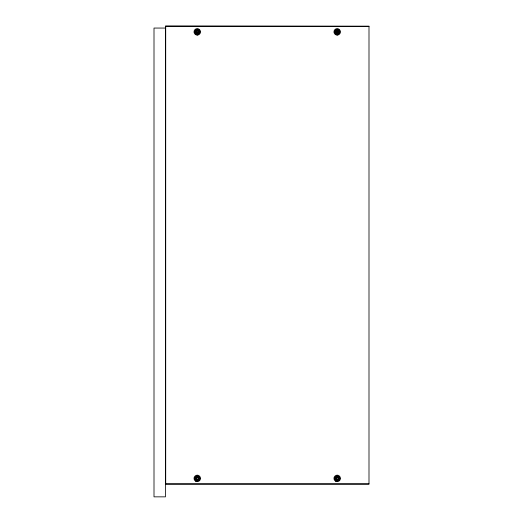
<?xml version="1.0" encoding="UTF-8"?>
<svg xmlns="http://www.w3.org/2000/svg" width="523" height="523" viewBox="0 0 523 523"><rect width="100%" height="100%" fill="white"/><g stroke="black" fill="none" stroke-linecap="round" stroke-linejoin="round"><path stroke-width="0.78" d="M196.733 477.087L196.733 475.852A2.608 2.608 0 0 1 197.779 475.852L197.779 477.087A0.798 0.798 0 0 0 198.57 477.885L199.812 477.885A2.608 2.608 0 0 1 199.812 478.924L198.57 478.924A0.798 0.798 0 0 0 197.779 479.722L197.779 480.957A2.608 2.608 0 0 1 196.733 480.957L196.733 479.722A0.798 0.798 0 0 0 195.942 478.924L194.7 478.924A2.608 2.608 0 0 1 194.7 477.885L195.942 477.885A0.798 0.798 0 0 0 196.733 477.087L196.733 476.832A1.654 1.654 0 0 1 197.779 476.832M196.733 30.556L196.733 29.321A2.608 2.608 0 0 1 197.779 29.321L197.779 30.556A0.798 0.798 0 0 0 198.57 31.354L199.812 31.354A2.608 2.608 0 0 1 199.812 32.393L198.57 32.393A0.798 0.798 0 0 0 197.779 33.191L197.779 34.433A2.608 2.608 0 0 1 196.733 34.433L196.733 33.191A0.798 0.798 0 0 0 195.942 32.393L194.7 32.393A2.608 2.608 0 0 1 194.7 31.354L195.942 31.354A0.798 0.798 0 0 0 196.733 30.556L196.733 30.308A1.654 1.654 0 0 1 197.779 30.308M197.256 475.224L197.256 476.178M197.256 35.119L197.256 34.61M197.779 479.722L197.779 479.97A1.654 1.654 0 0 1 196.733 479.97M197.779 33.191L197.779 33.446A1.654 1.654 0 0 1 196.733 33.446M336.675 477.087L336.675 475.852A2.608 2.608 0 0 1 337.714 475.852L337.714 477.087A0.798 0.798 0 0 0 338.512 477.885L339.747 477.885A2.608 2.608 0 0 1 339.747 478.924L338.512 478.924A0.798 0.798 0 0 0 337.714 479.722L337.714 480.957A2.608 2.608 0 0 1 336.675 480.957L336.675 479.722A0.798 0.798 0 0 0 335.877 478.924L334.642 478.924A2.608 2.608 0 0 1 334.642 477.885L335.877 477.885A0.798 0.798 0 0 0 336.675 477.087L336.675 476.832A1.654 1.654 0 0 1 337.714 476.832M336.675 30.556L336.675 29.321A2.608 2.608 0 0 1 337.714 29.321L337.714 30.556A0.798 0.798 0 0 0 338.512 31.354L339.747 31.354A2.608 2.608 0 0 1 339.747 32.393L338.512 32.393A0.798 0.798 0 0 0 337.714 33.191L337.714 34.433A2.608 2.608 0 0 1 336.675 34.433L336.675 33.191A0.798 0.798 0 0 0 335.877 32.393L334.642 32.393A2.608 2.608 0 0 1 334.642 31.354L335.877 31.354A0.798 0.798 0 0 0 336.675 30.556L336.675 30.308A1.654 1.654 0 0 1 337.714 30.308M337.191 475.224L337.191 476.178M337.191 35.119L337.191 34.61M337.714 479.722L337.714 479.97A1.654 1.654 0 0 1 336.675 479.97M337.714 33.191L337.714 33.446A1.654 1.654 0 0 1 336.675 33.446M195.406 33.714L196.504 32.629M198.008 31.119L199.1 30.033M335.348 33.714L336.439 32.629M337.95 31.119L339.035 30.033M195.412 480.245L196.504 479.16M198.014 477.656L199.1 476.558M335.348 480.245L336.439 479.16M337.95 477.656L339.035 476.558M165.451 28.059L154.004 28.059L154.004 496.85L165.451 496.85L165.451 26.15L368.996 26.15L368.996 484.128L165.451 484.128M165.451 26.15L368.996 26.405M165.706 483.873L368.996 483.873M335.348 30.033L336.446 31.119M337.95 32.629L339.035 33.72M195.412 30.033L196.504 31.119M198.014 32.622L199.1 33.72M335.348 476.558L336.433 477.656M337.943 479.16L339.035 480.245M195.412 476.558L196.498 477.656M198.008 479.16L199.1 480.245M165.706 26.405L165.706 484.128M339.303 31.158A2.229 2.229 0 0 1 339.244 32.746M338.139 33.89A2.229 2.229 0 0 1 336.55 34.008M335.145 32.746A2.229 2.229 0 0 1 335.086 31.158M336.55 29.746A2.229 2.229 0 0 1 338.139 29.857M338.76 31.354A1.654 1.654 0 0 1 338.76 32.393M335.622 32.393A1.654 1.654 0 0 1 335.622 31.354M199.361 31.158A2.229 2.229 0 0 1 199.302 32.746M197.897 34.008A2.229 2.229 0 0 1 196.458 33.956M195.21 32.746A2.229 2.229 0 0 1 195.151 31.158M196.458 29.798A2.229 2.229 0 0 1 197.897 29.746M198.825 31.354A1.654 1.654 0 0 1 198.825 32.393M195.687 32.393A1.654 1.654 0 0 1 195.687 31.354M339.303 477.682A2.229 2.229 0 0 1 339.244 479.277M338.139 480.421A2.229 2.229 0 0 1 336.55 480.532M335.145 479.277A2.229 2.229 0 0 1 335.086 477.682M336.55 476.27A2.229 2.229 0 0 1 338.139 476.388M338.76 477.885A1.654 1.654 0 0 1 338.76 478.924M335.622 478.924A1.654 1.654 0 0 1 335.622 477.885M199.361 477.682A2.229 2.229 0 0 1 199.302 479.277M197.897 480.532A2.229 2.229 0 0 1 196.458 480.48M195.21 479.277A2.229 2.229 0 0 1 195.151 477.682M196.458 476.322A2.229 2.229 0 0 1 197.897 476.27M198.825 477.885A1.654 1.654 0 0 1 198.825 478.924M195.687 478.924A1.654 1.654 0 0 1 195.687 477.885M335.851 33.845A2.386 2.386 0 0 0 339.571 32.047A2.386 2.386 0 0 0 336.152 29.726A2.386 2.386 0 0 0 335.851 33.845M195.916 33.845A2.386 2.386 0 0 0 199.636 32.047A2.386 2.386 0 0 0 196.217 29.726A2.386 2.386 0 0 0 195.916 33.845M336.001 480.467A2.386 2.386 0 0 0 339.577 478.401A2.386 2.386 0 0 0 336.001 476.335A2.386 2.386 0 0 0 336.001 480.467M196.066 480.467A2.386 2.386 0 0 0 199.642 478.401A2.386 2.386 0 0 0 196.066 476.335A2.386 2.386 0 0 0 196.066 480.467M335.374 34.564A3.243 3.243 0 0 0 340.427 32.106A3.243 3.243 0 0 0 335.779 28.955A3.243 3.243 0 0 0 335.374 34.564M336.701 32.655A0.922 0.922 0 0 0 338.113 31.91A0.922 0.922 0 0 0 336.76 31.06A0.922 0.922 0 0 0 336.701 32.655M195.439 34.564A3.243 3.243 0 0 0 200.492 32.106A3.243 3.243 0 0 0 195.837 28.955A3.243 3.243 0 0 0 195.439 34.564M196.766 32.655A0.922 0.922 0 0 0 198.178 31.91A0.922 0.922 0 0 0 196.825 31.06A0.922 0.922 0 0 0 196.766 32.655M335.57 481.212A3.243 3.243 0 0 0 340.44 478.401A3.243 3.243 0 0 0 335.57 475.597A3.243 3.243 0 0 0 335.57 481.212M336.734 479.205A0.922 0.922 0 0 0 338.113 478.401A0.922 0.922 0 0 0 336.734 477.604A0.922 0.922 0 0 0 336.734 479.205M195.635 481.212A3.243 3.243 0 0 0 200.499 478.401A3.243 3.243 0 0 0 195.635 475.597A3.243 3.243 0 0 0 195.635 481.212M196.792 479.205A0.922 0.922 0 0 0 198.178 478.401A0.922 0.922 0 0 0 196.792 477.604A0.922 0.922 0 0 0 196.792 479.205"/></g></svg>
